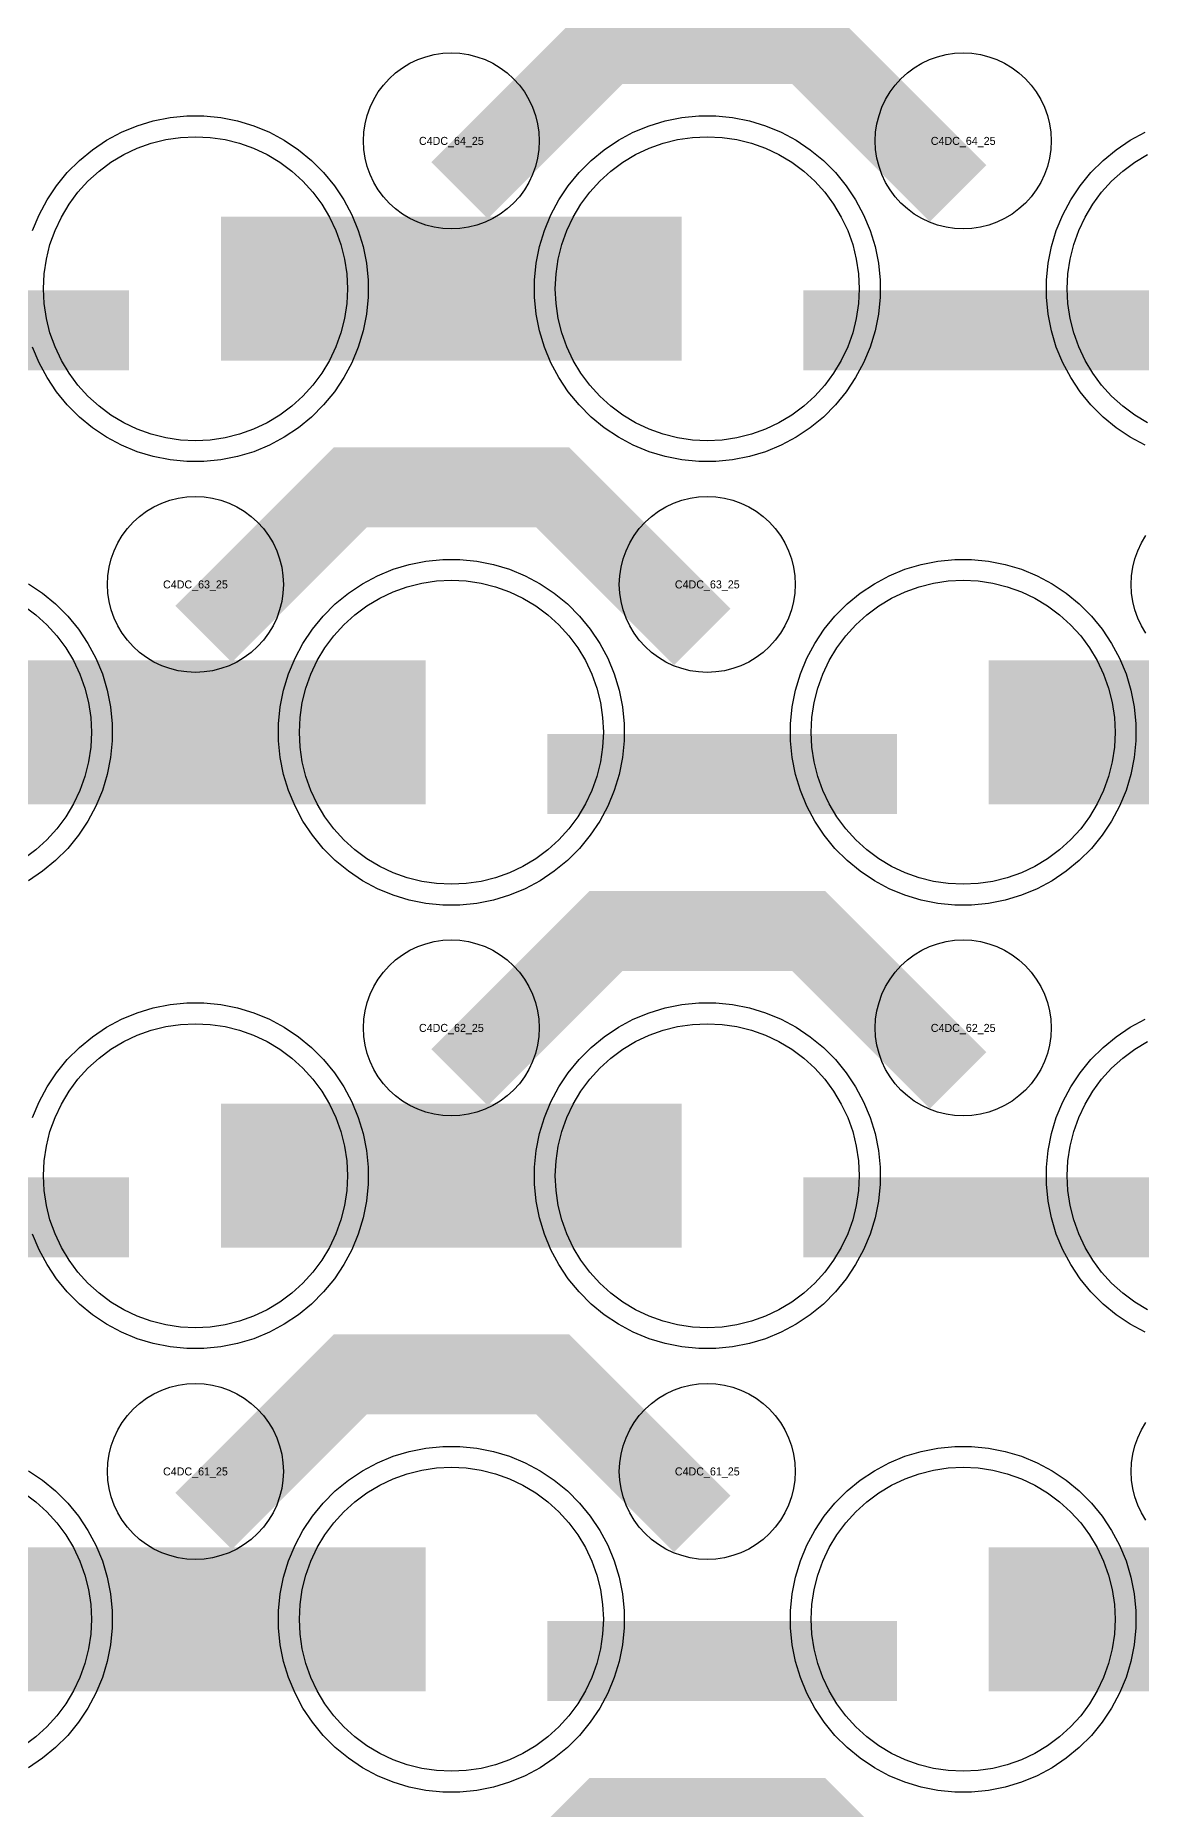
# Model space of a CAD drawing. Extents: x -11880 to 11880, y -14992 to 14992.
# Drawn here: x -4050 to -3704, y -6447 to -5892 of the extents above; entities that cross this region are included whole.
import ezdxf
from ezdxf.enums import TextEntityAlignment as Align

# ---------------------------------------------------------------- set-up
doc = ezdxf.new("R2010")
doc.units = 0
doc.header["$MEASUREMENT"] = 0
for name, color, linetype in [('GDS_775_DT_237', 138, 'CONTINUOUS'), ('RDL1_FS', 34, 'CONTINUOUS'), ('RDL_BS', 160, 'CONTINUOUS')]:
    doc.layers.add(name, color=color, linetype=linetype)

msp = doc.modelspace()

# ---------------------------------------------------------------- linework, layer by layer
at = {"layer": 'RDL1_FS', "color": 240, "true_color": 0xed1f24}
for points in [[(-4000, -6018.974), (-4004.657, -6018.745), (-4009.268, -6018.061), (-4013.791, -6016.929), (-4018.181, -6015.357), (-4022.395, -6013.365), (-4026.395, -6010.967), (-4030.14, -6008.189), (-4033.594, -6005.059), (-4036.724, -6001.605), (-4039.502, -5997.86), (-4041.9, -5993.86), (-4043.892, -5989.646), (-4045.464, -5985.256), (-4046.596, -5980.733), (-4047.28, -5976.122), (-4047.509, -5971.465), (-4047.28, -5966.808), (-4046.596, -5962.197), (-4045.464, -5957.674), (-4043.892, -5953.284), (-4041.9, -5949.07), (-4039.502, -5945.07), (-4036.724, -5941.325), (-4033.594, -5937.871), (-4030.14, -5934.741), (-4026.395, -5931.963), (-4022.395, -5929.565), (-4018.181, -5927.573), (-4013.791, -5926.001), (-4009.268, -5924.869), (-4004.657, -5924.185), (-4000, -5923.956), (-3995.343, -5924.185), (-3990.732, -5924.869), (-3986.209, -5926.001), (-3981.819, -5927.573), (-3977.605, -5929.565), (-3973.605, -5931.963), (-3969.86, -5934.741), (-3966.406, -5937.871), (-3963.276, -5941.325), (-3960.498, -5945.07), (-3958.1, -5949.07), (-3956.108, -5953.284), (-3954.536, -5957.674), (-3953.404, -5962.197), (-3952.72, -5966.808), (-3952.491, -5971.465), (-3952.72, -5976.122), (-3953.404, -5980.733), (-3954.536, -5985.256), (-3956.108, -5989.646), (-3958.1, -5993.86), (-3960.498, -5997.86), (-3963.276, -6001.605), (-3966.406, -6005.059), (-3969.86, -6008.189), (-3973.605, -6010.967), (-3977.605, -6013.365), (-3981.819, -6015.357), (-3986.209, -6016.929), (-3990.732, -6018.061), (-3995.343, -6018.745)], [(-3840, -6018.974), (-3844.657, -6018.745), (-3849.268, -6018.061), (-3853.791, -6016.929), (-3858.181, -6015.357), (-3862.395, -6013.365), (-3866.395, -6010.967), (-3870.14, -6008.189), (-3873.594, -6005.059), (-3876.724, -6001.605), (-3879.502, -5997.86), (-3881.9, -5993.86), (-3883.892, -5989.646), (-3885.464, -5985.256), (-3886.596, -5980.733), (-3887.28, -5976.122), (-3887.509, -5971.465), (-3887.28, -5966.808), (-3886.596, -5962.197), (-3885.464, -5957.674), (-3883.892, -5953.284), (-3881.9, -5949.07), (-3879.502, -5945.07), (-3876.724, -5941.325), (-3873.594, -5937.871), (-3870.14, -5934.741), (-3866.395, -5931.963), (-3862.395, -5929.565), (-3858.181, -5927.573), (-3853.791, -5926.001), (-3849.268, -5924.869), (-3844.657, -5924.185), (-3840, -5923.956), (-3835.343, -5924.185), (-3830.732, -5924.869), (-3826.209, -5926.001), (-3821.819, -5927.573), (-3817.605, -5929.565), (-3813.605, -5931.963), (-3809.86, -5934.741), (-3806.406, -5937.871), (-3803.276, -5941.325), (-3800.498, -5945.07), (-3798.1, -5949.07), (-3796.108, -5953.284), (-3794.536, -5957.674), (-3793.404, -5962.197), (-3792.72, -5966.808), (-3792.491, -5971.465), (-3792.72, -5976.122), (-3793.404, -5980.733), (-3794.536, -5985.256), (-3796.108, -5989.646), (-3798.1, -5993.86), (-3800.498, -5997.86), (-3803.276, -6001.605), (-3806.406, -6005.059), (-3809.86, -6008.189), (-3813.605, -6010.967), (-3817.605, -6013.365), (-3821.819, -6015.357), (-3826.209, -6016.929), (-3830.732, -6018.061), (-3835.343, -6018.745)], [(-3920, -6157.539), (-3924.657, -6157.31), (-3929.268, -6156.626), (-3933.791, -6155.494), (-3938.181, -6153.922), (-3942.395, -6151.93), (-3946.395, -6149.532), (-3950.14, -6146.754), (-3953.594, -6143.624), (-3956.724, -6140.17), (-3959.502, -6136.425), (-3961.9, -6132.425), (-3963.892, -6128.211), (-3965.464, -6123.821), (-3966.596, -6119.298), (-3967.28, -6114.687), (-3967.509, -6110.03), (-3967.28, -6105.373), (-3966.596, -6100.762), (-3965.464, -6096.239), (-3963.892, -6091.849), (-3961.9, -6087.635), (-3959.502, -6083.635), (-3956.724, -6079.89), (-3953.594, -6076.436), (-3950.14, -6073.306), (-3946.395, -6070.528), (-3942.395, -6068.13), (-3938.181, -6066.138), (-3933.791, -6064.566), (-3929.268, -6063.434), (-3924.657, -6062.75), (-3920, -6062.521), (-3915.343, -6062.75), (-3910.732, -6063.434), (-3906.209, -6064.566), (-3901.819, -6066.138), (-3897.605, -6068.13), (-3893.605, -6070.528), (-3889.86, -6073.306), (-3886.406, -6076.436), (-3883.276, -6079.89), (-3880.498, -6083.635), (-3878.1, -6087.635), (-3876.108, -6091.849), (-3874.536, -6096.239), (-3873.404, -6100.762), (-3872.72, -6105.373), (-3872.491, -6110.03), (-3872.72, -6114.687), (-3873.404, -6119.298), (-3874.536, -6123.821), (-3876.108, -6128.211), (-3878.1, -6132.425), (-3880.498, -6136.425), (-3883.276, -6140.17), (-3886.406, -6143.624), (-3889.86, -6146.754), (-3893.605, -6149.532), (-3897.605, -6151.93), (-3901.819, -6153.922), (-3906.209, -6155.494), (-3910.732, -6156.626), (-3915.343, -6157.31)], [(-3760, -6157.539), (-3764.657, -6157.31), (-3769.268, -6156.626), (-3773.791, -6155.494), (-3778.181, -6153.922), (-3782.395, -6151.93), (-3786.395, -6149.532), (-3790.14, -6146.754), (-3793.594, -6143.624), (-3796.724, -6140.17), (-3799.502, -6136.425), (-3801.9, -6132.425), (-3803.892, -6128.211), (-3805.464, -6123.821), (-3806.596, -6119.298), (-3807.28, -6114.687), (-3807.509, -6110.03), (-3807.28, -6105.373), (-3806.596, -6100.762), (-3805.464, -6096.239), (-3803.892, -6091.849), (-3801.9, -6087.635), (-3799.502, -6083.635), (-3796.724, -6079.89), (-3793.594, -6076.436), (-3790.14, -6073.306), (-3786.395, -6070.528), (-3782.395, -6068.13), (-3778.181, -6066.138), (-3773.791, -6064.566), (-3769.268, -6063.434), (-3764.657, -6062.75), (-3760, -6062.521), (-3755.343, -6062.75), (-3750.732, -6063.434), (-3746.209, -6064.566), (-3741.819, -6066.138), (-3737.605, -6068.13), (-3733.605, -6070.528), (-3729.86, -6073.306), (-3726.406, -6076.436), (-3723.276, -6079.89), (-3720.498, -6083.635), (-3718.1, -6087.635), (-3716.108, -6091.849), (-3714.536, -6096.239), (-3713.404, -6100.762), (-3712.72, -6105.373), (-3712.491, -6110.03), (-3712.72, -6114.687), (-3713.404, -6119.298), (-3714.536, -6123.821), (-3716.108, -6128.211), (-3718.1, -6132.425), (-3720.498, -6136.425), (-3723.276, -6140.17), (-3726.406, -6143.624), (-3729.86, -6146.754), (-3733.605, -6149.532), (-3737.605, -6151.93), (-3741.819, -6153.922), (-3746.209, -6155.494), (-3750.732, -6156.626), (-3755.343, -6157.31)]]:
    msp.add_lwpolyline(points, close=True, dxfattribs=at)
for points in [[(-3702.395, -6013.365), (-3706.395, -6010.967), (-3710.14, -6008.189), (-3713.594, -6005.059), (-3716.724, -6001.605), (-3719.502, -5997.86), (-3721.9, -5993.86), (-3723.892, -5989.646), (-3725.464, -5985.256), (-3726.596, -5980.733), (-3727.28, -5976.122), (-3727.509, -5971.465), (-3727.28, -5966.808), (-3726.596, -5962.197), (-3725.464, -5957.674), (-3723.892, -5953.284), (-3721.9, -5949.07), (-3719.502, -5945.07), (-3716.724, -5941.325), (-3713.594, -5937.871), (-3710.14, -5934.741), (-3706.395, -5931.963), (-3702.395, -5929.565)], [(-4053.605, -6070.528), (-4049.86, -6073.306), (-4046.406, -6076.436), (-4043.276, -6079.89), (-4040.498, -6083.635), (-4038.1, -6087.635), (-4036.108, -6091.849), (-4034.536, -6096.239), (-4033.404, -6100.762), (-4032.72, -6105.373), (-4032.491, -6110.03), (-4032.72, -6114.687), (-4033.404, -6119.298), (-4034.536, -6123.821), (-4036.108, -6128.211), (-4038.1, -6132.425), (-4040.498, -6136.425), (-4043.276, -6140.17), (-4046.406, -6143.624), (-4049.86, -6146.754), (-4053.605, -6149.532)]]:
    msp.add_lwpolyline(points, dxfattribs=at)
for points in [[(-3991.998, -5971.465, 45, 45, 0), (-3919.998, -5971.465, 45, 45, 0)], [(-3919.998, -5971.465, 45, 45, 0), (-3847.998, -5971.465, 45, 45, 0)], [(-4071.998, -6110.03, 45, 45, 0), (-3999.998, -6110.03, 45, 45, 0)], [(-3999.998, -6110.03, 45, 45, 0), (-3927.998, -6110.03, 45, 45, 0)], [(-3751.998, -6110.03, 45, 45, 0), (-3679.998, -6110.03, 45, 45, 0)]]:
    msp.add_lwpolyline(points, format="xyseb", dxfattribs=at)
at = {"layer": 'RDL1_FS'}
for points in [[(-4000, -6296.099), (-4004.657, -6295.87), (-4009.268, -6295.186), (-4013.791, -6294.054), (-4018.181, -6292.482), (-4022.395, -6290.49), (-4026.395, -6288.092), (-4030.14, -6285.314), (-4033.594, -6282.184), (-4036.724, -6278.73), (-4039.502, -6274.985), (-4041.9, -6270.985), (-4043.892, -6266.771), (-4045.464, -6262.381), (-4046.596, -6257.858), (-4047.28, -6253.247), (-4047.509, -6248.59), (-4047.28, -6243.933), (-4046.596, -6239.322), (-4045.464, -6234.799), (-4043.892, -6230.409), (-4041.9, -6226.195), (-4039.502, -6222.195), (-4036.724, -6218.45), (-4033.594, -6214.996), (-4030.14, -6211.866), (-4026.395, -6209.088), (-4022.395, -6206.69), (-4018.181, -6204.698), (-4013.791, -6203.126), (-4009.268, -6201.994), (-4004.657, -6201.31), (-4000, -6201.081), (-3995.343, -6201.31), (-3990.732, -6201.994), (-3986.209, -6203.126), (-3981.819, -6204.698), (-3977.605, -6206.69), (-3973.605, -6209.088), (-3969.86, -6211.866), (-3966.406, -6214.996), (-3963.276, -6218.45), (-3960.498, -6222.195), (-3958.1, -6226.195), (-3956.108, -6230.409), (-3954.536, -6234.799), (-3953.404, -6239.322), (-3952.72, -6243.933), (-3952.491, -6248.59), (-3952.72, -6253.247), (-3953.404, -6257.858), (-3954.536, -6262.381), (-3956.108, -6266.771), (-3958.1, -6270.985), (-3960.498, -6274.985), (-3963.276, -6278.73), (-3966.406, -6282.184), (-3969.86, -6285.314), (-3973.605, -6288.092), (-3977.605, -6290.49), (-3981.819, -6292.482), (-3986.209, -6294.054), (-3990.732, -6295.186), (-3995.343, -6295.87)], [(-3840, -6296.099), (-3844.657, -6295.87), (-3849.268, -6295.186), (-3853.791, -6294.054), (-3858.181, -6292.482), (-3862.395, -6290.49), (-3866.395, -6288.092), (-3870.14, -6285.314), (-3873.594, -6282.184), (-3876.724, -6278.73), (-3879.502, -6274.985), (-3881.9, -6270.985), (-3883.892, -6266.771), (-3885.464, -6262.381), (-3886.596, -6257.858), (-3887.28, -6253.247), (-3887.509, -6248.59), (-3887.28, -6243.933), (-3886.596, -6239.322), (-3885.464, -6234.799), (-3883.892, -6230.409), (-3881.9, -6226.195), (-3879.502, -6222.195), (-3876.724, -6218.45), (-3873.594, -6214.996), (-3870.14, -6211.866), (-3866.395, -6209.088), (-3862.395, -6206.69), (-3858.181, -6204.698), (-3853.791, -6203.126), (-3849.268, -6201.994), (-3844.657, -6201.31), (-3840, -6201.081), (-3835.343, -6201.31), (-3830.732, -6201.994), (-3826.209, -6203.126), (-3821.819, -6204.698), (-3817.605, -6206.69), (-3813.605, -6209.088), (-3809.86, -6211.866), (-3806.406, -6214.996), (-3803.276, -6218.45), (-3800.498, -6222.195), (-3798.1, -6226.195), (-3796.108, -6230.409), (-3794.536, -6234.799), (-3793.404, -6239.322), (-3792.72, -6243.933), (-3792.491, -6248.59), (-3792.72, -6253.247), (-3793.404, -6257.858), (-3794.536, -6262.381), (-3796.108, -6266.771), (-3798.1, -6270.985), (-3800.498, -6274.985), (-3803.276, -6278.73), (-3806.406, -6282.184), (-3809.86, -6285.314), (-3813.605, -6288.092), (-3817.605, -6290.49), (-3821.819, -6292.482), (-3826.209, -6294.054), (-3830.732, -6295.186), (-3835.343, -6295.87)], [(-3920, -6434.664), (-3924.657, -6434.435), (-3929.268, -6433.751), (-3933.791, -6432.619), (-3938.181, -6431.047), (-3942.395, -6429.055), (-3946.395, -6426.657), (-3950.14, -6423.879), (-3953.594, -6420.749), (-3956.724, -6417.295), (-3959.502, -6413.55), (-3961.9, -6409.55), (-3963.892, -6405.336), (-3965.464, -6400.946), (-3966.596, -6396.423), (-3967.28, -6391.812), (-3967.509, -6387.155), (-3967.28, -6382.498), (-3966.596, -6377.887), (-3965.464, -6373.364), (-3963.892, -6368.974), (-3961.9, -6364.76), (-3959.502, -6360.76), (-3956.724, -6357.015), (-3953.594, -6353.561), (-3950.14, -6350.431), (-3946.395, -6347.653), (-3942.395, -6345.255), (-3938.181, -6343.263), (-3933.791, -6341.691), (-3929.268, -6340.559), (-3924.657, -6339.875), (-3920, -6339.646), (-3915.343, -6339.875), (-3910.732, -6340.559), (-3906.209, -6341.691), (-3901.819, -6343.263), (-3897.605, -6345.255), (-3893.605, -6347.653), (-3889.86, -6350.431), (-3886.406, -6353.561), (-3883.276, -6357.015), (-3880.498, -6360.76), (-3878.1, -6364.76), (-3876.108, -6368.974), (-3874.536, -6373.364), (-3873.404, -6377.887), (-3872.72, -6382.498), (-3872.491, -6387.155), (-3872.72, -6391.812), (-3873.404, -6396.423), (-3874.536, -6400.946), (-3876.108, -6405.336), (-3878.1, -6409.55), (-3880.498, -6413.55), (-3883.276, -6417.295), (-3886.406, -6420.749), (-3889.86, -6423.879), (-3893.605, -6426.657), (-3897.605, -6429.055), (-3901.819, -6431.047), (-3906.209, -6432.619), (-3910.732, -6433.751), (-3915.343, -6434.435)], [(-3760, -6434.664), (-3764.657, -6434.435), (-3769.268, -6433.751), (-3773.791, -6432.619), (-3778.181, -6431.047), (-3782.395, -6429.055), (-3786.395, -6426.657), (-3790.14, -6423.879), (-3793.594, -6420.749), (-3796.724, -6417.295), (-3799.502, -6413.55), (-3801.9, -6409.55), (-3803.892, -6405.336), (-3805.464, -6400.946), (-3806.596, -6396.423), (-3807.28, -6391.812), (-3807.509, -6387.155), (-3807.28, -6382.498), (-3806.596, -6377.887), (-3805.464, -6373.364), (-3803.892, -6368.974), (-3801.9, -6364.76), (-3799.502, -6360.76), (-3796.724, -6357.015), (-3793.594, -6353.561), (-3790.14, -6350.431), (-3786.395, -6347.653), (-3782.395, -6345.255), (-3778.181, -6343.263), (-3773.791, -6341.691), (-3769.268, -6340.559), (-3764.657, -6339.875), (-3760, -6339.646), (-3755.343, -6339.875), (-3750.732, -6340.559), (-3746.209, -6341.691), (-3741.819, -6343.263), (-3737.605, -6345.255), (-3733.605, -6347.653), (-3729.86, -6350.431), (-3726.406, -6353.561), (-3723.276, -6357.015), (-3720.498, -6360.76), (-3718.1, -6364.76), (-3716.108, -6368.974), (-3714.536, -6373.364), (-3713.404, -6377.887), (-3712.72, -6382.498), (-3712.491, -6387.155), (-3712.72, -6391.812), (-3713.404, -6396.423), (-3714.536, -6400.946), (-3716.108, -6405.336), (-3718.1, -6409.55), (-3720.498, -6413.55), (-3723.276, -6417.295), (-3726.406, -6420.749), (-3729.86, -6423.879), (-3733.605, -6426.657), (-3737.605, -6429.055), (-3741.819, -6431.047), (-3746.209, -6432.619), (-3750.732, -6433.751), (-3755.343, -6434.435)]]:
    msp.add_lwpolyline(points, close=True, dxfattribs=at)
for points in [[(-3702.395, -6290.49), (-3706.395, -6288.092), (-3710.14, -6285.314), (-3713.594, -6282.184), (-3716.724, -6278.73), (-3719.502, -6274.985), (-3721.9, -6270.985), (-3723.892, -6266.771), (-3725.464, -6262.381), (-3726.596, -6257.858), (-3727.28, -6253.247), (-3727.509, -6248.59), (-3727.28, -6243.933), (-3726.596, -6239.322), (-3725.464, -6234.799), (-3723.892, -6230.409), (-3721.9, -6226.195), (-3719.502, -6222.195), (-3716.724, -6218.45), (-3713.594, -6214.996), (-3710.14, -6211.866), (-3706.395, -6209.088), (-3702.395, -6206.69)], [(-4053.605, -6347.653), (-4049.86, -6350.431), (-4046.406, -6353.561), (-4043.276, -6357.015), (-4040.498, -6360.76), (-4038.1, -6364.76), (-4036.108, -6368.974), (-4034.536, -6373.364), (-4033.404, -6377.887), (-4032.72, -6382.498), (-4032.491, -6387.155), (-4032.72, -6391.812), (-4033.404, -6396.423), (-4034.536, -6400.946), (-4036.108, -6405.336), (-4038.1, -6409.55), (-4040.498, -6413.55), (-4043.276, -6417.295), (-4046.406, -6420.749), (-4049.86, -6423.879), (-4053.605, -6426.657)]]:
    msp.add_lwpolyline(points, dxfattribs=at)
for points in [[(-3991.998, -6248.59, 45, 45, 0), (-3919.998, -6248.59, 45, 45, 0)], [(-3919.998, -6248.59, 45, 45, 0), (-3847.998, -6248.59, 45, 45, 0)], [(-4071.998, -6387.155, 45, 45, 0), (-3999.998, -6387.155, 45, 45, 0)], [(-3999.998, -6387.155, 45, 45, 0), (-3927.998, -6387.155, 45, 45, 0)], [(-3751.998, -6387.155, 45, 45, 0), (-3679.998, -6387.155, 45, 45, 0)]]:
    msp.add_lwpolyline(points, format="xyseb", dxfattribs=at)
at = {"layer": 'RDL_BS'}
for points in [[(-3917.438, -5940.779, 25, 25, 0), (-3871.623, -5894.964, 25, 25, 0), (-3838.07, -5894.964, 25, 25, 0)], [(-3761.599, -5941.678, 25, 25, 0), (-3808.313, -5894.964, 25, 25, 0), (-3838.071, -5894.964, 25, 25, 0)], [(-3997.438, -6079.344, 25, 25, 0), (-3951.623, -6033.529, 25, 25, 0), (-3918.07, -6033.529, 25, 25, 0)], [(-3841.599, -6080.243, 25, 25, 0), (-3888.313, -6033.529, 25, 25, 0), (-3918.071, -6033.529, 25, 25, 0)], [(-3917.438, -6217.904, 25, 25, 0), (-3871.623, -6172.089, 25, 25, 0), (-3838.07, -6172.089, 25, 25, 0)], [(-3761.599, -6218.803, 25, 25, 0), (-3808.313, -6172.089, 25, 25, 0), (-3838.071, -6172.089, 25, 25, 0)], [(-4129.984, -6261.603, 25, 25, 0), (-4020.719, -6261.603, 25, 25, 0)], [(-3809.984, -6261.603, 25, 25, 0), (-3700.719, -6261.603, 25, 25, 0)], [(-3997.438, -6356.469, 25, 25, 0), (-3951.623, -6310.654, 25, 25, 0), (-3918.07, -6310.654, 25, 25, 0)], [(-3841.599, -6357.368, 25, 25, 0), (-3888.313, -6310.654, 25, 25, 0), (-3918.071, -6310.654, 25, 25, 0)], [(-3889.984, -6400.168, 25, 25, 0), (-3780.719, -6400.168, 25, 25, 0)], [(-3917.438, -6495.034, 25, 25, 0), (-3871.623, -6449.219, 25, 25, 0), (-3838.07, -6449.219, 25, 25, 0)], [(-3761.599, -6495.933, 25, 25, 0), (-3808.313, -6449.219, 25, 25, 0), (-3838.071, -6449.219, 25, 25, 0)]]:
    msp.add_lwpolyline(points, format="xyseb", dxfattribs=at)
for points in [[(-3920, -5952.771), (-3922.693, -5952.639), (-3925.365, -5952.243), (-3927.984, -5951.586), (-3930.519, -5950.679), (-3932.956, -5949.527), (-3935.28, -5948.134), (-3937.443, -5946.531), (-3939.442, -5944.719), (-3941.254, -5942.72), (-3942.857, -5940.557), (-3944.25, -5938.233), (-3945.402, -5935.796), (-3946.309, -5933.261), (-3946.966, -5930.642), (-3947.362, -5927.97), (-3947.494, -5925.277), (-3947.362, -5922.584), (-3946.966, -5919.912), (-3946.309, -5917.293), (-3945.402, -5914.758), (-3944.25, -5912.321), (-3942.857, -5909.997), (-3941.254, -5907.834), (-3939.442, -5905.835), (-3937.443, -5904.023), (-3935.28, -5902.42), (-3932.956, -5901.027), (-3930.519, -5899.875), (-3927.984, -5898.968), (-3925.365, -5898.311), (-3922.693, -5897.915), (-3920, -5897.783), (-3917.307, -5897.915), (-3914.635, -5898.311), (-3912.016, -5898.968), (-3909.481, -5899.875), (-3907.044, -5901.027), (-3904.72, -5902.42), (-3902.557, -5904.023), (-3900.558, -5905.835), (-3898.746, -5907.834), (-3897.143, -5909.997), (-3895.75, -5912.321), (-3894.598, -5914.758), (-3893.691, -5917.293), (-3893.034, -5919.912), (-3892.638, -5922.584), (-3892.506, -5925.277), (-3892.638, -5927.97), (-3893.034, -5930.642), (-3893.691, -5933.261), (-3894.598, -5935.796), (-3895.75, -5938.233), (-3897.143, -5940.557), (-3898.746, -5942.72), (-3900.558, -5944.719), (-3902.557, -5946.531), (-3904.72, -5948.134), (-3907.044, -5949.527), (-3909.481, -5950.679), (-3912.016, -5951.586), (-3914.635, -5952.243), (-3917.307, -5952.639)], [(-3760, -5952.771), (-3762.693, -5952.639), (-3765.365, -5952.243), (-3767.984, -5951.586), (-3770.519, -5950.679), (-3772.956, -5949.527), (-3775.28, -5948.134), (-3777.443, -5946.531), (-3779.442, -5944.719), (-3781.254, -5942.72), (-3782.857, -5940.557), (-3784.25, -5938.233), (-3785.402, -5935.796), (-3786.309, -5933.261), (-3786.966, -5930.642), (-3787.362, -5927.97), (-3787.494, -5925.277), (-3787.362, -5922.584), (-3786.966, -5919.912), (-3786.309, -5917.293), (-3785.402, -5914.758), (-3784.25, -5912.321), (-3782.857, -5909.997), (-3781.254, -5907.834), (-3779.442, -5905.835), (-3777.443, -5904.023), (-3775.28, -5902.42), (-3772.956, -5901.027), (-3770.519, -5899.875), (-3767.984, -5898.968), (-3765.365, -5898.311), (-3762.693, -5897.915), (-3760, -5897.783), (-3757.307, -5897.915), (-3754.635, -5898.311), (-3752.016, -5898.968), (-3749.481, -5899.875), (-3747.044, -5901.027), (-3744.72, -5902.42), (-3742.557, -5904.023), (-3740.558, -5905.835), (-3738.746, -5907.834), (-3737.143, -5909.997), (-3735.75, -5912.321), (-3734.598, -5914.758), (-3733.691, -5917.293), (-3733.034, -5919.912), (-3732.638, -5922.584), (-3732.506, -5925.277), (-3732.638, -5927.97), (-3733.034, -5930.642), (-3733.691, -5933.261), (-3734.598, -5935.796), (-3735.75, -5938.233), (-3737.143, -5940.557), (-3738.746, -5942.72), (-3740.558, -5944.719), (-3742.557, -5946.531), (-3744.72, -5948.134), (-3747.044, -5949.527), (-3749.481, -5950.679), (-3752.016, -5951.586), (-3754.635, -5952.243), (-3757.307, -5952.639)], [(-4000, -6091.336), (-4002.693, -6091.204), (-4005.365, -6090.808), (-4007.984, -6090.151), (-4010.519, -6089.244), (-4012.956, -6088.092), (-4015.28, -6086.699), (-4017.443, -6085.096), (-4019.442, -6083.284), (-4021.254, -6081.285), (-4022.857, -6079.122), (-4024.25, -6076.798), (-4025.402, -6074.361), (-4026.309, -6071.826), (-4026.966, -6069.207), (-4027.362, -6066.535), (-4027.494, -6063.842), (-4027.362, -6061.149), (-4026.966, -6058.477), (-4026.309, -6055.858), (-4025.402, -6053.323), (-4024.25, -6050.886), (-4022.857, -6048.562), (-4021.254, -6046.399), (-4019.442, -6044.4), (-4017.443, -6042.588), (-4015.28, -6040.985), (-4012.956, -6039.592), (-4010.519, -6038.44), (-4007.984, -6037.533), (-4005.365, -6036.876), (-4002.693, -6036.48), (-4000, -6036.348), (-3997.307, -6036.48), (-3994.635, -6036.876), (-3992.016, -6037.533), (-3989.481, -6038.44), (-3987.044, -6039.592), (-3984.72, -6040.985), (-3982.557, -6042.588), (-3980.558, -6044.4), (-3978.746, -6046.399), (-3977.143, -6048.562), (-3975.75, -6050.886), (-3974.598, -6053.323), (-3973.691, -6055.858), (-3973.034, -6058.477), (-3972.638, -6061.149), (-3972.506, -6063.842), (-3972.638, -6066.535), (-3973.034, -6069.207), (-3973.691, -6071.826), (-3974.598, -6074.361), (-3975.75, -6076.798), (-3977.143, -6079.122), (-3978.746, -6081.285), (-3980.558, -6083.284), (-3982.557, -6085.096), (-3984.72, -6086.699), (-3987.044, -6088.092), (-3989.481, -6089.244), (-3992.016, -6090.151), (-3994.635, -6090.808), (-3997.307, -6091.204)], [(-3840, -6091.336), (-3842.693, -6091.204), (-3845.365, -6090.808), (-3847.984, -6090.151), (-3850.519, -6089.244), (-3852.956, -6088.092), (-3855.28, -6086.699), (-3857.443, -6085.096), (-3859.442, -6083.284), (-3861.254, -6081.285), (-3862.857, -6079.122), (-3864.25, -6076.798), (-3865.402, -6074.361), (-3866.309, -6071.826), (-3866.966, -6069.207), (-3867.362, -6066.535), (-3867.494, -6063.842), (-3867.362, -6061.149), (-3866.966, -6058.477), (-3866.309, -6055.858), (-3865.402, -6053.323), (-3864.25, -6050.886), (-3862.857, -6048.562), (-3861.254, -6046.399), (-3859.442, -6044.4), (-3857.443, -6042.588), (-3855.28, -6040.985), (-3852.956, -6039.592), (-3850.519, -6038.44), (-3847.984, -6037.533), (-3845.365, -6036.876), (-3842.693, -6036.48), (-3840, -6036.348), (-3837.307, -6036.48), (-3834.635, -6036.876), (-3832.016, -6037.533), (-3829.481, -6038.44), (-3827.044, -6039.592), (-3824.72, -6040.985), (-3822.557, -6042.588), (-3820.558, -6044.4), (-3818.746, -6046.399), (-3817.143, -6048.562), (-3815.75, -6050.886), (-3814.598, -6053.323), (-3813.691, -6055.858), (-3813.034, -6058.477), (-3812.638, -6061.149), (-3812.506, -6063.842), (-3812.638, -6066.535), (-3813.034, -6069.207), (-3813.691, -6071.826), (-3814.598, -6074.361), (-3815.75, -6076.798), (-3817.143, -6079.122), (-3818.746, -6081.285), (-3820.558, -6083.284), (-3822.557, -6085.096), (-3824.72, -6086.699), (-3827.044, -6088.092), (-3829.481, -6089.244), (-3832.016, -6090.151), (-3834.635, -6090.808), (-3837.307, -6091.204)], [(-3920, -6229.896), (-3922.693, -6229.764), (-3925.365, -6229.368), (-3927.984, -6228.711), (-3930.519, -6227.804), (-3932.956, -6226.652), (-3935.28, -6225.259), (-3937.443, -6223.656), (-3939.442, -6221.844), (-3941.254, -6219.845), (-3942.857, -6217.682), (-3944.25, -6215.358), (-3945.402, -6212.921), (-3946.309, -6210.386), (-3946.966, -6207.767), (-3947.362, -6205.095), (-3947.494, -6202.402), (-3947.362, -6199.709), (-3946.966, -6197.037), (-3946.309, -6194.418), (-3945.402, -6191.883), (-3944.25, -6189.446), (-3942.857, -6187.122), (-3941.254, -6184.959), (-3939.442, -6182.96), (-3937.443, -6181.148), (-3935.28, -6179.545), (-3932.956, -6178.152), (-3930.519, -6177), (-3927.984, -6176.093), (-3925.365, -6175.436), (-3922.693, -6175.04), (-3920, -6174.908), (-3917.307, -6175.04), (-3914.635, -6175.436), (-3912.016, -6176.093), (-3909.481, -6177), (-3907.044, -6178.152), (-3904.72, -6179.545), (-3902.557, -6181.148), (-3900.558, -6182.96), (-3898.746, -6184.959), (-3897.143, -6187.122), (-3895.75, -6189.446), (-3894.598, -6191.883), (-3893.691, -6194.418), (-3893.034, -6197.037), (-3892.638, -6199.709), (-3892.506, -6202.402), (-3892.638, -6205.095), (-3893.034, -6207.767), (-3893.691, -6210.386), (-3894.598, -6212.921), (-3895.75, -6215.358), (-3897.143, -6217.682), (-3898.746, -6219.845), (-3900.558, -6221.844), (-3902.557, -6223.656), (-3904.72, -6225.259), (-3907.044, -6226.652), (-3909.481, -6227.804), (-3912.016, -6228.711), (-3914.635, -6229.368), (-3917.307, -6229.764)], [(-3760, -6229.896), (-3762.693, -6229.764), (-3765.365, -6229.368), (-3767.984, -6228.711), (-3770.519, -6227.804), (-3772.956, -6226.652), (-3775.28, -6225.259), (-3777.443, -6223.656), (-3779.442, -6221.844), (-3781.254, -6219.845), (-3782.857, -6217.682), (-3784.25, -6215.358), (-3785.402, -6212.921), (-3786.309, -6210.386), (-3786.966, -6207.767), (-3787.362, -6205.095), (-3787.494, -6202.402), (-3787.362, -6199.709), (-3786.966, -6197.037), (-3786.309, -6194.418), (-3785.402, -6191.883), (-3784.25, -6189.446), (-3782.857, -6187.122), (-3781.254, -6184.959), (-3779.442, -6182.96), (-3777.443, -6181.148), (-3775.28, -6179.545), (-3772.956, -6178.152), (-3770.519, -6177), (-3767.984, -6176.093), (-3765.365, -6175.436), (-3762.693, -6175.04), (-3760, -6174.908), (-3757.307, -6175.04), (-3754.635, -6175.436), (-3752.016, -6176.093), (-3749.481, -6177), (-3747.044, -6178.152), (-3744.72, -6179.545), (-3742.557, -6181.148), (-3740.558, -6182.96), (-3738.746, -6184.959), (-3737.143, -6187.122), (-3735.75, -6189.446), (-3734.598, -6191.883), (-3733.691, -6194.418), (-3733.034, -6197.037), (-3732.638, -6199.709), (-3732.506, -6202.402), (-3732.638, -6205.095), (-3733.034, -6207.767), (-3733.691, -6210.386), (-3734.598, -6212.921), (-3735.75, -6215.358), (-3737.143, -6217.682), (-3738.746, -6219.845), (-3740.558, -6221.844), (-3742.557, -6223.656), (-3744.72, -6225.259), (-3747.044, -6226.652), (-3749.481, -6227.804), (-3752.016, -6228.711), (-3754.635, -6229.368), (-3757.307, -6229.764)], [(-3842.644, -6302.59), (-3847.938, -6302.073), (-3853.165, -6301.027), (-3858.205, -6299.496), (-3863.115, -6297.465), (-3867.777, -6294.973), (-3872.191, -6292.026), (-3876.292, -6288.664), (-3880.074, -6284.882), (-3883.436, -6280.781), (-3886.383, -6276.367), (-3888.875, -6271.705), (-3890.906, -6266.795), (-3892.437, -6261.755), (-3893.483, -6256.528), (-3894, -6251.234), (-3894, -6245.946), (-3893.483, -6240.652), (-3892.437, -6235.425), (-3890.906, -6230.385), (-3888.875, -6225.475), (-3886.383, -6220.813), (-3883.436, -6216.399), (-3880.074, -6212.298), (-3876.292, -6208.516), (-3872.191, -6205.154), (-3867.777, -6202.207), (-3863.115, -6199.715), (-3858.205, -6197.684), (-3853.165, -6196.153), (-3847.938, -6195.107), (-3842.644, -6194.59), (-3837.356, -6194.59), (-3832.062, -6195.107), (-3826.835, -6196.153), (-3821.795, -6197.684), (-3816.885, -6199.715), (-3812.223, -6202.207), (-3807.809, -6205.154), (-3803.708, -6208.516), (-3799.926, -6212.298), (-3796.564, -6216.399), (-3793.617, -6220.813), (-3791.125, -6225.475), (-3789.094, -6230.385), (-3787.563, -6235.425), (-3786.517, -6240.652), (-3786, -6245.946), (-3786, -6251.234), (-3786.517, -6256.528), (-3787.563, -6261.755), (-3789.094, -6266.795), (-3791.125, -6271.705), (-3793.617, -6276.367), (-3796.564, -6280.781), (-3799.926, -6284.882), (-3803.708, -6288.664), (-3807.809, -6292.026), (-3812.223, -6294.973), (-3816.885, -6297.465), (-3821.795, -6299.496), (-3826.835, -6301.027), (-3832.062, -6302.073), (-3837.356, -6302.59)], [(-4000, -6368.461), (-4002.693, -6368.329), (-4005.365, -6367.933), (-4007.984, -6367.276), (-4010.519, -6366.369), (-4012.956, -6365.217), (-4015.28, -6363.824), (-4017.443, -6362.221), (-4019.442, -6360.409), (-4021.254, -6358.41), (-4022.857, -6356.247), (-4024.25, -6353.923), (-4025.402, -6351.486), (-4026.309, -6348.951), (-4026.966, -6346.332), (-4027.362, -6343.66), (-4027.494, -6340.967), (-4027.362, -6338.274), (-4026.966, -6335.602), (-4026.309, -6332.983), (-4025.402, -6330.448), (-4024.25, -6328.011), (-4022.857, -6325.687), (-4021.254, -6323.524), (-4019.442, -6321.525), (-4017.443, -6319.713), (-4015.28, -6318.11), (-4012.956, -6316.717), (-4010.519, -6315.565), (-4007.984, -6314.658), (-4005.365, -6314.001), (-4002.693, -6313.605), (-4000, -6313.473), (-3997.307, -6313.605), (-3994.635, -6314.001), (-3992.016, -6314.658), (-3989.481, -6315.565), (-3987.044, -6316.717), (-3984.72, -6318.11), (-3982.557, -6319.713), (-3980.558, -6321.525), (-3978.746, -6323.524), (-3977.143, -6325.687), (-3975.75, -6328.011), (-3974.598, -6330.448), (-3973.691, -6332.983), (-3973.034, -6335.602), (-3972.638, -6338.274), (-3972.506, -6340.967), (-3972.638, -6343.66), (-3973.034, -6346.332), (-3973.691, -6348.951), (-3974.598, -6351.486), (-3975.75, -6353.923), (-3977.143, -6356.247), (-3978.746, -6358.41), (-3980.558, -6360.409), (-3982.557, -6362.221), (-3984.72, -6363.824), (-3987.044, -6365.217), (-3989.481, -6366.369), (-3992.016, -6367.276), (-3994.635, -6367.933), (-3997.307, -6368.329)], [(-3840, -6368.461), (-3842.693, -6368.329), (-3845.365, -6367.933), (-3847.984, -6367.276), (-3850.519, -6366.369), (-3852.956, -6365.217), (-3855.28, -6363.824), (-3857.443, -6362.221), (-3859.442, -6360.409), (-3861.254, -6358.41), (-3862.857, -6356.247), (-3864.25, -6353.923), (-3865.402, -6351.486), (-3866.309, -6348.951), (-3866.966, -6346.332), (-3867.362, -6343.66), (-3867.494, -6340.967), (-3867.362, -6338.274), (-3866.966, -6335.602), (-3866.309, -6332.983), (-3865.402, -6330.448), (-3864.25, -6328.011), (-3862.857, -6325.687), (-3861.254, -6323.524), (-3859.442, -6321.525), (-3857.443, -6319.713), (-3855.28, -6318.11), (-3852.956, -6316.717), (-3850.519, -6315.565), (-3847.984, -6314.658), (-3845.365, -6314.001), (-3842.693, -6313.605), (-3840, -6313.473), (-3837.307, -6313.605), (-3834.635, -6314.001), (-3832.016, -6314.658), (-3829.481, -6315.565), (-3827.044, -6316.717), (-3824.72, -6318.11), (-3822.557, -6319.713), (-3820.558, -6321.525), (-3818.746, -6323.524), (-3817.143, -6325.687), (-3815.75, -6328.011), (-3814.598, -6330.448), (-3813.691, -6332.983), (-3813.034, -6335.602), (-3812.638, -6338.274), (-3812.506, -6340.967), (-3812.638, -6343.66), (-3813.034, -6346.332), (-3813.691, -6348.951), (-3814.598, -6351.486), (-3815.75, -6353.923), (-3817.143, -6356.247), (-3818.746, -6358.41), (-3820.558, -6360.409), (-3822.557, -6362.221), (-3824.72, -6363.824), (-3827.044, -6365.217), (-3829.481, -6366.369), (-3832.016, -6367.276), (-3834.635, -6367.933), (-3837.307, -6368.329)], [(-3922.644, -6441.155), (-3927.938, -6440.638), (-3933.165, -6439.592), (-3938.205, -6438.061), (-3943.115, -6436.03), (-3947.777, -6433.538), (-3952.191, -6430.591), (-3956.292, -6427.229), (-3960.074, -6423.447), (-3963.436, -6419.346), (-3966.383, -6414.932), (-3968.875, -6410.27), (-3970.906, -6405.36), (-3972.437, -6400.32), (-3973.483, -6395.093), (-3974, -6389.799), (-3974, -6384.511), (-3973.483, -6379.217), (-3972.437, -6373.99), (-3970.906, -6368.95), (-3968.875, -6364.04), (-3966.383, -6359.378), (-3963.436, -6354.964), (-3960.074, -6350.863), (-3956.292, -6347.081), (-3952.191, -6343.719), (-3947.777, -6340.772), (-3943.115, -6338.28), (-3938.205, -6336.249), (-3933.165, -6334.718), (-3927.938, -6333.672), (-3922.644, -6333.155), (-3917.356, -6333.155), (-3912.062, -6333.672), (-3906.835, -6334.718), (-3901.795, -6336.249), (-3896.885, -6338.28), (-3892.223, -6340.772), (-3887.809, -6343.719), (-3883.708, -6347.081), (-3879.926, -6350.863), (-3876.564, -6354.964), (-3873.617, -6359.378), (-3871.125, -6364.04), (-3869.094, -6368.95), (-3867.563, -6373.99), (-3866.517, -6379.217), (-3866, -6384.511), (-3866, -6389.799), (-3866.517, -6395.093), (-3867.563, -6400.32), (-3869.094, -6405.36), (-3871.125, -6410.27), (-3873.617, -6414.932), (-3876.564, -6419.346), (-3879.926, -6423.447), (-3883.708, -6427.229), (-3887.809, -6430.591), (-3892.223, -6433.538), (-3896.885, -6436.03), (-3901.795, -6438.061), (-3906.835, -6439.592), (-3912.062, -6440.638), (-3917.356, -6441.155)], [(-3762.644, -6441.155), (-3767.938, -6440.638), (-3773.165, -6439.592), (-3778.205, -6438.061), (-3783.115, -6436.03), (-3787.777, -6433.538), (-3792.191, -6430.591), (-3796.292, -6427.229), (-3800.074, -6423.447), (-3803.436, -6419.346), (-3806.383, -6414.932), (-3808.875, -6410.27), (-3810.906, -6405.36), (-3812.437, -6400.32), (-3813.483, -6395.093), (-3814, -6389.799), (-3814, -6384.511), (-3813.483, -6379.217), (-3812.437, -6373.99), (-3810.906, -6368.95), (-3808.875, -6364.04), (-3806.383, -6359.378), (-3803.436, -6354.964), (-3800.074, -6350.863), (-3796.292, -6347.081), (-3792.191, -6343.719), (-3787.777, -6340.772), (-3783.115, -6338.28), (-3778.205, -6336.249), (-3773.165, -6334.718), (-3767.938, -6333.672), (-3762.644, -6333.155), (-3757.356, -6333.155), (-3752.062, -6333.672), (-3746.835, -6334.718), (-3741.795, -6336.249), (-3736.885, -6338.28), (-3732.223, -6340.772), (-3727.809, -6343.719), (-3723.708, -6347.081), (-3719.926, -6350.863), (-3716.564, -6354.964), (-3713.617, -6359.378), (-3711.125, -6364.04), (-3709.094, -6368.95), (-3707.563, -6373.99), (-3706.517, -6379.217), (-3706, -6384.511), (-3706, -6389.799), (-3706.517, -6395.093), (-3707.563, -6400.32), (-3709.094, -6405.36), (-3711.125, -6410.27), (-3713.617, -6414.932), (-3716.564, -6419.346), (-3719.926, -6423.447), (-3723.708, -6427.229), (-3727.809, -6430.591), (-3732.223, -6433.538), (-3736.885, -6436.03), (-3741.795, -6438.061), (-3746.835, -6439.592), (-3752.062, -6440.638), (-3757.356, -6441.155)]]:
    msp.add_lwpolyline(points, close=True, dxfattribs=at)
at = {"layer": 'RDL_BS', "color": 240, "true_color": 0xed1f24}
for points in [[(-4050.906, -5953.26), (-4048.875, -5948.35), (-4046.383, -5943.688), (-4043.436, -5939.274), (-4040.074, -5935.173), (-4036.292, -5931.391), (-4032.191, -5928.029), (-4027.777, -5925.082), (-4023.115, -5922.59), (-4018.205, -5920.559), (-4013.165, -5919.028), (-4007.938, -5917.982), (-4002.644, -5917.465), (-3997.356, -5917.465), (-3992.062, -5917.982), (-3986.835, -5919.028), (-3981.795, -5920.559), (-3976.885, -5922.59), (-3972.223, -5925.082), (-3967.809, -5928.029), (-3963.708, -5931.391), (-3959.926, -5935.173), (-3956.564, -5939.274), (-3953.617, -5943.688), (-3951.125, -5948.35), (-3949.094, -5953.26), (-3947.563, -5958.3), (-3946.517, -5963.527), (-3946, -5968.821), (-3946, -5974.109), (-3946.517, -5979.403), (-3947.563, -5984.63), (-3949.094, -5989.67), (-3951.125, -5994.58), (-3953.617, -5999.242), (-3956.564, -6003.656), (-3959.926, -6007.757), (-3963.708, -6011.539), (-3967.809, -6014.901), (-3972.223, -6017.848), (-3976.885, -6020.34), (-3981.795, -6022.371), (-3986.835, -6023.902), (-3992.062, -6024.948), (-3997.356, -6025.465), (-4002.644, -6025.465), (-4007.938, -6024.948), (-4013.165, -6023.902), (-4018.205, -6022.371), (-4023.115, -6020.34), (-4027.777, -6017.848), (-4032.191, -6014.901), (-4036.292, -6011.539), (-4040.074, -6007.757), (-4043.436, -6003.656), (-4046.383, -5999.242), (-4048.875, -5994.58), (-4050.906, -5989.67)], [(-3703.115, -6020.34), (-3707.777, -6017.848), (-3712.191, -6014.901), (-3716.292, -6011.539), (-3720.074, -6007.757), (-3723.436, -6003.656), (-3726.383, -5999.242), (-3728.875, -5994.58), (-3730.906, -5989.67), (-3732.437, -5984.63), (-3733.483, -5979.403), (-3734, -5974.109), (-3734, -5968.821), (-3733.483, -5963.527), (-3732.437, -5958.3), (-3730.906, -5953.26), (-3728.875, -5948.35), (-3726.383, -5943.688), (-3723.436, -5939.274), (-3720.074, -5935.173), (-3716.292, -5931.391), (-3712.191, -5928.029), (-3707.777, -5925.082), (-3703.115, -5922.59)], [(-4052.223, -6063.647), (-4047.809, -6066.594), (-4043.708, -6069.956), (-4039.926, -6073.738), (-4036.564, -6077.839), (-4033.617, -6082.253), (-4031.125, -6086.915), (-4029.094, -6091.825), (-4027.563, -6096.865), (-4026.517, -6102.092), (-4026, -6107.386), (-4026, -6112.674), (-4026.517, -6117.968), (-4027.563, -6123.195), (-4029.094, -6128.235), (-4031.125, -6133.145), (-4033.617, -6137.807), (-4036.564, -6142.221), (-4039.926, -6146.322), (-4043.708, -6150.104), (-4047.809, -6153.466), (-4052.223, -6156.413)]]:
    msp.add_lwpolyline(points, dxfattribs=at)
for points in [[(-3842.644, -6025.465), (-3847.938, -6024.948), (-3853.165, -6023.902), (-3858.205, -6022.371), (-3863.115, -6020.34), (-3867.777, -6017.848), (-3872.191, -6014.901), (-3876.292, -6011.539), (-3880.074, -6007.757), (-3883.436, -6003.656), (-3886.383, -5999.242), (-3888.875, -5994.58), (-3890.906, -5989.67), (-3892.437, -5984.63), (-3893.483, -5979.403), (-3894, -5974.109), (-3894, -5968.821), (-3893.483, -5963.527), (-3892.437, -5958.3), (-3890.906, -5953.26), (-3888.875, -5948.35), (-3886.383, -5943.688), (-3883.436, -5939.274), (-3880.074, -5935.173), (-3876.292, -5931.391), (-3872.191, -5928.029), (-3867.777, -5925.082), (-3863.115, -5922.59), (-3858.205, -5920.559), (-3853.165, -5919.028), (-3847.938, -5917.982), (-3842.644, -5917.465), (-3837.356, -5917.465), (-3832.062, -5917.982), (-3826.835, -5919.028), (-3821.795, -5920.559), (-3816.885, -5922.59), (-3812.223, -5925.082), (-3807.809, -5928.029), (-3803.708, -5931.391), (-3799.926, -5935.173), (-3796.564, -5939.274), (-3793.617, -5943.688), (-3791.125, -5948.35), (-3789.094, -5953.26), (-3787.563, -5958.3), (-3786.517, -5963.527), (-3786, -5968.821), (-3786, -5974.109), (-3786.517, -5979.403), (-3787.563, -5984.63), (-3789.094, -5989.67), (-3791.125, -5994.58), (-3793.617, -5999.242), (-3796.564, -6003.656), (-3799.926, -6007.757), (-3803.708, -6011.539), (-3807.809, -6014.901), (-3812.223, -6017.848), (-3816.885, -6020.34), (-3821.795, -6022.371), (-3826.835, -6023.902), (-3832.062, -6024.948), (-3837.356, -6025.465)], [(-3922.644, -6164.03), (-3927.938, -6163.513), (-3933.165, -6162.467), (-3938.205, -6160.936), (-3943.115, -6158.905), (-3947.777, -6156.413), (-3952.191, -6153.466), (-3956.292, -6150.104), (-3960.074, -6146.322), (-3963.436, -6142.221), (-3966.383, -6137.807), (-3968.875, -6133.145), (-3970.906, -6128.235), (-3972.437, -6123.195), (-3973.483, -6117.968), (-3974, -6112.674), (-3974, -6107.386), (-3973.483, -6102.092), (-3972.437, -6096.865), (-3970.906, -6091.825), (-3968.875, -6086.915), (-3966.383, -6082.253), (-3963.436, -6077.839), (-3960.074, -6073.738), (-3956.292, -6069.956), (-3952.191, -6066.594), (-3947.777, -6063.647), (-3943.115, -6061.155), (-3938.205, -6059.124), (-3933.165, -6057.593), (-3927.938, -6056.547), (-3922.644, -6056.03), (-3917.356, -6056.03), (-3912.062, -6056.547), (-3906.835, -6057.593), (-3901.795, -6059.124), (-3896.885, -6061.155), (-3892.223, -6063.647), (-3887.809, -6066.594), (-3883.708, -6069.956), (-3879.926, -6073.738), (-3876.564, -6077.839), (-3873.617, -6082.253), (-3871.125, -6086.915), (-3869.094, -6091.825), (-3867.563, -6096.865), (-3866.517, -6102.092), (-3866, -6107.386), (-3866, -6112.674), (-3866.517, -6117.968), (-3867.563, -6123.195), (-3869.094, -6128.235), (-3871.125, -6133.145), (-3873.617, -6137.807), (-3876.564, -6142.221), (-3879.926, -6146.322), (-3883.708, -6150.104), (-3887.809, -6153.466), (-3892.223, -6156.413), (-3896.885, -6158.905), (-3901.795, -6160.936), (-3906.835, -6162.467), (-3912.062, -6163.513), (-3917.356, -6164.03)], [(-3762.644, -6164.03), (-3767.938, -6163.513), (-3773.165, -6162.467), (-3778.205, -6160.936), (-3783.115, -6158.905), (-3787.777, -6156.413), (-3792.191, -6153.466), (-3796.292, -6150.104), (-3800.074, -6146.322), (-3803.436, -6142.221), (-3806.383, -6137.807), (-3808.875, -6133.145), (-3810.906, -6128.235), (-3812.437, -6123.195), (-3813.483, -6117.968), (-3814, -6112.674), (-3814, -6107.386), (-3813.483, -6102.092), (-3812.437, -6096.865), (-3810.906, -6091.825), (-3808.875, -6086.915), (-3806.383, -6082.253), (-3803.436, -6077.839), (-3800.074, -6073.738), (-3796.292, -6069.956), (-3792.191, -6066.594), (-3787.777, -6063.647), (-3783.115, -6061.155), (-3778.205, -6059.124), (-3773.165, -6057.593), (-3767.938, -6056.547), (-3762.644, -6056.03), (-3757.356, -6056.03), (-3752.062, -6056.547), (-3746.835, -6057.593), (-3741.795, -6059.124), (-3736.885, -6061.155), (-3732.223, -6063.647), (-3727.809, -6066.594), (-3723.708, -6069.956), (-3719.926, -6073.738), (-3716.564, -6077.839), (-3713.617, -6082.253), (-3711.125, -6086.915), (-3709.094, -6091.825), (-3707.563, -6096.865), (-3706.517, -6102.092), (-3706, -6107.386), (-3706, -6112.674), (-3706.517, -6117.968), (-3707.563, -6123.195), (-3709.094, -6128.235), (-3711.125, -6133.145), (-3713.617, -6137.807), (-3716.564, -6142.221), (-3719.926, -6146.322), (-3723.708, -6150.104), (-3727.809, -6153.466), (-3732.223, -6156.413), (-3736.885, -6158.905), (-3741.795, -6160.936), (-3746.835, -6162.467), (-3752.062, -6163.513), (-3757.356, -6164.03)]]:
    msp.add_lwpolyline(points, close=True, dxfattribs=at)
for points in [[(-4129.984, -5984.478, 25, 25, 0), (-4020.719, -5984.478, 25, 25, 0)], [(-3809.984, -5984.478, 25, 25, 0), (-3700.719, -5984.478, 25, 25, 0)], [(-3889.984, -6123.043, 25, 25, 0), (-3780.719, -6123.043, 25, 25, 0)]]:
    msp.add_lwpolyline(points, format="xyseb", dxfattribs=at)
at = {"layer": 'RDL_BS'}
for points in [[(-3702.857, -6079.122), (-3704.25, -6076.798), (-3705.402, -6074.361), (-3706.309, -6071.826), (-3706.966, -6069.207), (-3707.362, -6066.535), (-3707.494, -6063.842), (-3707.362, -6061.149), (-3706.966, -6058.477), (-3706.309, -6055.858), (-3705.402, -6053.323), (-3704.25, -6050.886), (-3702.857, -6048.562)], [(-4050.906, -6230.385), (-4048.875, -6225.475), (-4046.383, -6220.813), (-4043.436, -6216.399), (-4040.074, -6212.298), (-4036.292, -6208.516), (-4032.191, -6205.154), (-4027.777, -6202.207), (-4023.115, -6199.715), (-4018.205, -6197.684), (-4013.165, -6196.153), (-4007.938, -6195.107), (-4002.644, -6194.59), (-3997.356, -6194.59), (-3992.062, -6195.107), (-3986.835, -6196.153), (-3981.795, -6197.684), (-3976.885, -6199.715), (-3972.223, -6202.207), (-3967.809, -6205.154), (-3963.708, -6208.516), (-3959.926, -6212.298), (-3956.564, -6216.399), (-3953.617, -6220.813), (-3951.125, -6225.475), (-3949.094, -6230.385), (-3947.563, -6235.425), (-3946.517, -6240.652), (-3946, -6245.946), (-3946, -6251.234), (-3946.517, -6256.528), (-3947.563, -6261.755), (-3949.094, -6266.795), (-3951.125, -6271.705), (-3953.617, -6276.367), (-3956.564, -6280.781), (-3959.926, -6284.882), (-3963.708, -6288.664), (-3967.809, -6292.026), (-3972.223, -6294.973), (-3976.885, -6297.465), (-3981.795, -6299.496), (-3986.835, -6301.027), (-3992.062, -6302.073), (-3997.356, -6302.59), (-4002.644, -6302.59), (-4007.938, -6302.073), (-4013.165, -6301.027), (-4018.205, -6299.496), (-4023.115, -6297.465), (-4027.777, -6294.973), (-4032.191, -6292.026), (-4036.292, -6288.664), (-4040.074, -6284.882), (-4043.436, -6280.781), (-4046.383, -6276.367), (-4048.875, -6271.705), (-4050.906, -6266.795)], [(-3703.115, -6297.465), (-3707.777, -6294.973), (-3712.191, -6292.026), (-3716.292, -6288.664), (-3720.074, -6284.882), (-3723.436, -6280.781), (-3726.383, -6276.367), (-3728.875, -6271.705), (-3730.906, -6266.795), (-3732.437, -6261.755), (-3733.483, -6256.528), (-3734, -6251.234), (-3734, -6245.946), (-3733.483, -6240.652), (-3732.437, -6235.425), (-3730.906, -6230.385), (-3728.875, -6225.475), (-3726.383, -6220.813), (-3723.436, -6216.399), (-3720.074, -6212.298), (-3716.292, -6208.516), (-3712.191, -6205.154), (-3707.777, -6202.207), (-3703.115, -6199.715)], [(-3702.857, -6356.247), (-3704.25, -6353.923), (-3705.402, -6351.486), (-3706.309, -6348.951), (-3706.966, -6346.332), (-3707.362, -6343.66), (-3707.494, -6340.967), (-3707.362, -6338.274), (-3706.966, -6335.602), (-3706.309, -6332.983), (-3705.402, -6330.448), (-3704.25, -6328.011), (-3702.857, -6325.687)], [(-4052.223, -6340.772), (-4047.809, -6343.719), (-4043.708, -6347.081), (-4039.926, -6350.863), (-4036.564, -6354.964), (-4033.617, -6359.378), (-4031.125, -6364.04), (-4029.094, -6368.95), (-4027.563, -6373.99), (-4026.517, -6379.217), (-4026, -6384.511), (-4026, -6389.799), (-4026.517, -6395.093), (-4027.563, -6400.32), (-4029.094, -6405.36), (-4031.125, -6410.27), (-4033.617, -6414.932), (-4036.564, -6419.346), (-4039.926, -6423.447), (-4043.708, -6427.229), (-4047.809, -6430.591), (-4052.223, -6433.538)]]:
    msp.add_lwpolyline(points, dxfattribs=at)

# ---------------------------------------------------------------- texts
at = {"layer": 'GDS_775_DT_237'}
for s, p in [('C4DC_64_25', (-3920, -5925.277)), ('C4DC_64_25', (-3920, -5925.277)), ('C4DC_64_25', (-3760, -5925.277)), ('C4DC_64_25', (-3760, -5925.277)), ('C4DC_63_25', (-4000, -6063.842)), ('C4DC_63_25', (-4000, -6063.842)), ('C4DC_63_25', (-3840, -6063.842)), ('C4DC_63_25', (-3840, -6063.842)), ('C4DC_62_25', (-3920, -6202.402)), ('C4DC_62_25', (-3920, -6202.402)), ('C4DC_62_25', (-3760, -6202.402)), ('C4DC_62_25', (-3760, -6202.402)), ('C4DC_61_25', (-4000, -6340.967)), ('C4DC_61_25', (-4000, -6340.967)), ('C4DC_61_25', (-3840, -6340.967)), ('C4DC_61_25', (-3840, -6340.967))]:
    msp.add_text(s, height=2.5, dxfattribs=at).set_placement(p, align=Align.MIDDLE_CENTER)

doc.saveas('drawing.dxf')
